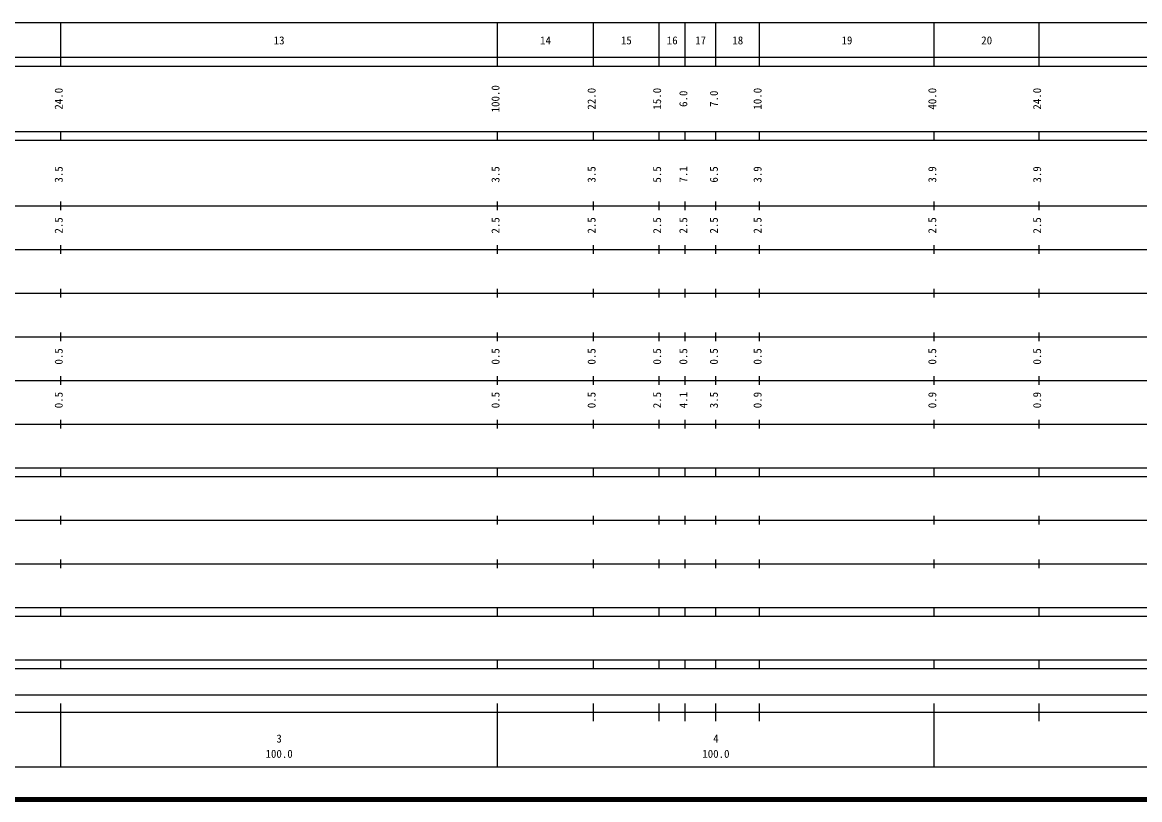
# Model space of a CAD drawing. Units: millimetres on the paper, enlarged 1000 times. Extents: x 40000 to 680000, y 20000 to 380000.
# Drawn here: x 259212 to 515019, y 20000 to 198000 of the extents above; entities that cross this region are included whole.
import ezdxf
from ezdxf.enums import TextEntityAlignment as Align

# ---------------------------------------------------------------- set-up
doc = ezdxf.new("R2010")
doc.units = ezdxf.units.MM
doc.header["$LTSCALE"] = 1000
doc.layers.add('M-TTL', color=2, linetype='Continuous', lineweight=140)
doc.layers.add('M-TTL-BAND', color=7, linetype='Continuous', lineweight=25)
doc.styles.add('ＭＳ ゴシック', font='')
doc.styles.get('ＭＳ ゴシック').set_extended_font_data('MS Gothic')

msp = doc.modelspace()

# ---------------------------------------------------------------- linework, layer by layer
at = {"layer": 'M-TTL'}
msp.add_line((40000, 20000), (680000, 20000), dxfattribs=at)
at = {"layer": 'M-TTL-BAND'}
for p, q in [((68000, 198000), (579000, 198000)), ((268000, 188000), (268000, 198000)), ((368000, 188000), (368000, 198000)), ((390000, 188000), (390000, 198000)), ((405000, 188000), (405000, 198000)), ((411000, 188000), (411000, 198000)), ((418000, 188000), (418000, 198000)), ((428000, 188000), (428000, 198000)), ((468000, 188000), (468000, 198000)), ((492000, 188000), (492000, 198000)), ((40000, 190000), (579000, 190000)), ((40000, 188000), (579000, 188000)), ((40000, 173000), (579000, 173000)), ((268000, 171000), (268000, 173000)), ((368000, 171000), (368000, 173000)), ((390000, 171000), (390000, 173000)), ((405000, 171000), (405000, 173000)), ((411000, 171000), (411000, 173000)), ((418000, 171000), (418000, 173000)), ((428000, 171000), (428000, 173000)), ((468000, 171000), (468000, 173000)), ((492000, 171000), (492000, 173000)), ((40000, 171000), (579000, 171000)), ((268000, 155000), (268000, 157000)), ((368000, 155000), (368000, 157000)), ((390000, 155000), (390000, 157000)), ((405000, 155000), (405000, 157000)), ((411000, 155000), (411000, 157000)), ((418000, 155000), (418000, 157000)), ((428000, 155000), (428000, 157000)), ((468000, 155000), (468000, 157000)), ((492000, 155000), (492000, 157000)), ((40000, 156000), (579000, 156000)), ((46000, 146000), (579000, 146000)), ((268000, 145000), (268000, 147000)), ((368000, 145000), (368000, 147000)), ((390000, 145000), (390000, 147000)), ((405000, 145000), (405000, 147000)), ((411000, 145000), (411000, 147000)), ((418000, 145000), (418000, 147000)), ((428000, 145000), (428000, 147000)), ((468000, 145000), (468000, 147000)), ((492000, 145000), (492000, 147000)), ((52000, 136000), (579000, 136000)), ((268000, 135000), (268000, 137000)), ((368000, 135000), (368000, 137000)), ((390000, 135000), (390000, 137000)), ((405000, 135000), (405000, 137000)), ((411000, 135000), (411000, 137000)), ((418000, 135000), (418000, 137000)), ((428000, 135000), (428000, 137000)), ((468000, 135000), (468000, 137000)), ((492000, 135000), (492000, 137000)), ((46000, 126000), (579000, 126000)), ((268000, 125000), (268000, 127000)), ((368000, 125000), (368000, 127000)), ((390000, 125000), (390000, 127000)), ((405000, 125000), (405000, 127000)), ((411000, 125000), (411000, 127000)), ((418000, 125000), (418000, 127000)), ((428000, 125000), (428000, 127000)), ((468000, 125000), (468000, 127000)), ((492000, 125000), (492000, 127000)), ((52000, 116000), (579000, 116000)), ((268000, 115000), (268000, 117000)), ((368000, 115000), (368000, 117000)), ((390000, 115000), (390000, 117000)), ((405000, 115000), (405000, 117000)), ((411000, 115000), (411000, 117000)), ((418000, 115000), (418000, 117000)), ((428000, 115000), (428000, 117000)), ((468000, 115000), (468000, 117000)), ((492000, 115000), (492000, 117000)), ((46000, 106000), (579000, 106000)), ((268000, 105000), (268000, 107000)), ((368000, 105000), (368000, 107000)), ((390000, 105000), (390000, 107000)), ((405000, 105000), (405000, 107000)), ((411000, 105000), (411000, 107000)), ((418000, 105000), (418000, 107000)), ((428000, 105000), (428000, 107000)), ((468000, 105000), (468000, 107000)), ((492000, 105000), (492000, 107000)), ((40000, 96000), (579000, 96000)), ((268000, 94000), (268000, 96000)), ((368000, 94000), (368000, 96000)), ((390000, 94000), (390000, 96000)), ((405000, 94000), (405000, 96000)), ((411000, 94000), (411000, 96000)), ((418000, 94000), (418000, 96000)), ((428000, 94000), (428000, 96000)), ((468000, 94000), (468000, 96000)), ((492000, 94000), (492000, 96000)), ((40000, 94000), (579000, 94000)), ((268000, 83000), (268000, 85000)), ((368000, 83000), (368000, 85000)), ((390000, 83000), (390000, 85000)), ((405000, 83000), (405000, 85000)), ((411000, 83000), (411000, 85000)), ((418000, 83000), (418000, 85000)), ((428000, 83000), (428000, 85000)), ((468000, 83000), (468000, 85000)), ((492000, 83000), (492000, 85000)), ((49000, 84000), (579000, 84000)), ((268000, 73000), (268000, 75000)), ((368000, 73000), (368000, 75000)), ((390000, 73000), (390000, 75000)), ((405000, 73000), (405000, 75000)), ((411000, 73000), (411000, 75000)), ((418000, 73000), (418000, 75000)), ((428000, 73000), (428000, 75000)), ((468000, 73000), (468000, 75000)), ((492000, 73000), (492000, 75000)), ((40000, 74000), (579000, 74000)), ((40000, 64000), (579000, 64000)), ((268000, 62000), (268000, 64000)), ((368000, 62000), (368000, 64000)), ((390000, 62000), (390000, 64000)), ((405000, 62000), (405000, 64000)), ((411000, 62000), (411000, 64000)), ((418000, 62000), (418000, 64000)), ((428000, 62000), (428000, 64000)), ((468000, 62000), (468000, 64000)), ((492000, 62000), (492000, 64000)), ((40000, 62000), (579000, 62000)), ((40000, 52000), (579000, 52000)), ((268000, 50000), (268000, 52000)), ((368000, 50000), (368000, 52000)), ((390000, 50000), (390000, 52000)), ((405000, 50000), (405000, 52000)), ((411000, 50000), (411000, 52000)), ((418000, 50000), (418000, 52000)), ((428000, 50000), (428000, 52000)), ((468000, 50000), (468000, 52000)), ((492000, 50000), (492000, 52000)), ((40000, 50000), (579000, 50000)), ((71000, 44000), (565000, 44000)), ((268000, 27500), (268000, 42000)), ((368000, 27500), (368000, 42000)), ((390000, 38000), (390000, 42000)), ((405000, 38000), (405000, 42000)), ((411000, 38000), (411000, 42000)), ((418000, 38000), (418000, 42000)), ((428000, 38000), (428000, 42000)), ((468000, 27500), (468000, 42000)), ((492000, 38000), (492000, 42000)), ((40000, 40000), (579000, 40000)), ((68000, 27500), (579000, 27500))]:
    msp.add_line(p, q, dxfattribs=at)

# ---------------------------------------------------------------- texts
at = {"layer": 'M-TTL-BAND', "style": 'ＭＳ ゴシック'}
for s, p in [('13', (318000, 192405)), ('14', (379000, 192405)), ('15', (397500, 192405)), ('16', (408000, 192405)), ('17', (414500, 192405)), ('18', (423000, 192405)), ('19', (448000, 192405)), ('20', (480000, 192405)), ('3', (318000, 32523)), ('4', (418000, 32523)), ('100.0', (318000, 29033)), ('100.0', (418000, 29033))]:
    msp.add_text(s, height=1833, dxfattribs=at).set_placement(p, align=Align.BOTTOM_CENTER)
for s, p in [('24.0', (269000, 180500)), ('100.0', (369000, 180500)), ('22.0', (391000, 180500)), ('15.0', (406000, 180500)), ('6.0', (412000, 180500)), ('7.0', (419000, 180500)), ('10.0', (429000, 180500)), ('40.0', (469000, 180500)), ('24.0', (493000, 180500)), ('3.5', (269000, 163174)), ('3.5', (369000, 163174)), ('3.5', (391000, 163174)), ('5.5', (406000, 163174)), ('7.1', (412000, 163174)), ('6.5', (419000, 163174)), ('3.9', (429000, 163174)), ('3.9', (469000, 163174)), ('3.9', (493000, 163174)), ('2.5', (269000, 151500)), ('2.5', (369000, 151500)), ('2.5', (391000, 151500)), ('2.5', (406000, 151500)), ('2.5', (412000, 151500)), ('2.5', (419000, 151500)), ('2.5', (429000, 151500)), ('2.5', (469000, 151500)), ('2.5', (493000, 151500)), ('0.5', (269000, 121500)), ('0.5', (369000, 121500)), ('0.5', (391000, 121500)), ('0.5', (406000, 121500)), ('0.5', (412000, 121500)), ('0.5', (419000, 121500)), ('0.5', (429000, 121500)), ('0.5', (469000, 121500)), ('0.5', (493000, 121500)), ('0.5', (269000, 111500)), ('0.5', (369000, 111500)), ('0.5', (391000, 111500)), ('2.5', (406000, 111500)), ('4.1', (412000, 111500)), ('3.5', (419000, 111500)), ('0.9', (429000, 111500)), ('0.9', (469000, 111500)), ('0.9', (493000, 111500))]:
    msp.add_text(s, height=1833, rotation=90, dxfattribs=at).set_placement(p, align=Align.BOTTOM_CENTER)

doc.saveas('drawing.dxf')
